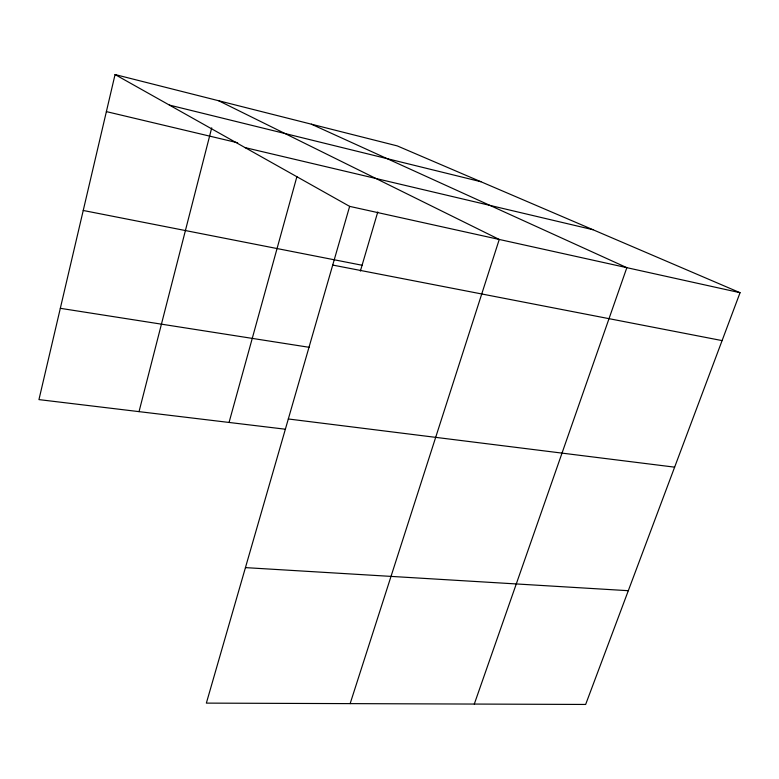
<?xml version="1.0" encoding="UTF-8"?>
<svg xmlns="http://www.w3.org/2000/svg" width="779" height="779" viewBox="0 0 779 779"><rect width="100%" height="100%" fill="white"/><g stroke="black" fill="none" stroke-linecap="round" stroke-linejoin="round"><path stroke-width="1.17" d="M115.058 74.55L349.644 206.377L206.357 703.116L585.652 704.45L740.05 292.7L397.241 145.897L115.058 74.55L38.95 399.608L285.289 429.21M139.032 411.633L211.713 127.853M229.055 422.452L296.906 176.609M360.365 271.082L377.776 211.956M350.141 703.622L499.251 239.455L218.656 100.744M474.294 704.06L626.842 267.664L311.376 124.192M245.443 567.618L628.312 590.696M288.318 418.975L674.633 467.157M60.324 308.318L309.312 347.327M332.711 265.064L722.094 340.598M83.226 210.476L362.089 265.249M349.644 206.377L740.05 292.7M245.044 147.601L592.975 229.717M106.382 111.611L237.683 142.771M169.394 105.087L480.906 181.721"/></g></svg>
